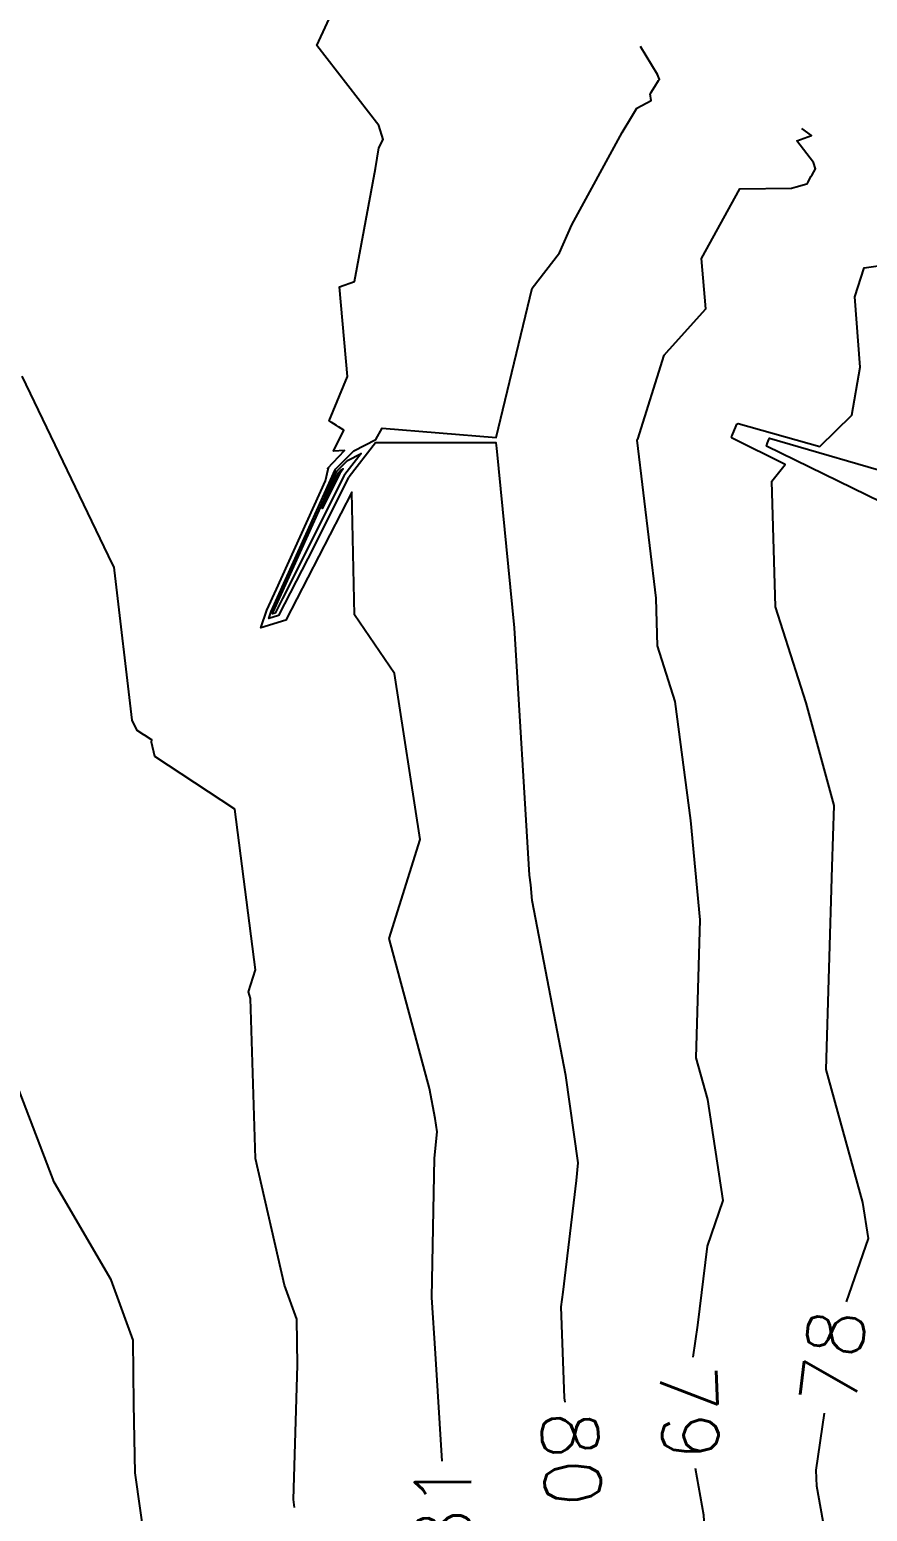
# Model space of a CAD drawing. Header units: metres. Extents: x 729358 to 732680, y 1423022 to 1426117.
# Drawn here: x 730911.2 to 731007.9, y 1425431.2 to 1425602.3 of the extents above; entities that cross this region are included whole.
import ezdxf

# ---------------------------------------------------------------- set-up
doc = ezdxf.new("R2010")
doc.units = ezdxf.units.M
doc.header["$MEASUREMENT"] = 0
for name, color, linetype in [('HR36 IE-Exi_Xref$0$CONTOUR', 8, 'Continuous'), ('HR36 IE-Exi_Xref$0$CONTOURINDEX', 10, 'Continuous'), ('HR36 IE-Exi_Xref$0$CONTOURTEXT', 7, 'Continuous')]:
    doc.layers.add(name, color=color, linetype=linetype)
doc.styles.add('HR36 IE-Exi_Xref$0$5mm', font='simplex', dxfattribs={"height": 5})

msp = doc.modelspace()

# ---------------------------------------------------------------- linework, layer by layer
at = {"layer": 'HR36 IE-Exi_Xref$0$CONTOUR', "flags": 128}
for points, elevation in [([(730958.8, 1425436.96), (730958.02, 1425449.4), (730957.61, 1425455.85), (730957.92, 1425471.97), (730958.23, 1425475.01), (730958.01, 1425476.55), (730957.34, 1425480.02), (730952.69, 1425497.31), (730956.25, 1425508.76), (730953.3, 1425527.93), (730948.67, 1425534.71), (730948.37, 1425548.87), (730940.74, 1425534.09), (730937.89, 1425533.21), (730938.58, 1425535.25), (730939.68, 1425537.69), (730945.33, 1425550.19), (730945.65, 1425551.52), (730945.7, 1425551.6), (730945.57, 1425551.62), (730947.52, 1425553.68), (730946.26, 1425553.6), (730947.44, 1425556.03), (730946.84, 1425556.42), (730946.61, 1425556.58), (730946, 1425556.96), (730945.77, 1425557.12), (730947.88, 1425562.23), (730946.96, 1425572.6), (730948.68, 1425573.23), (730951.09, 1425586.25), (730951.49, 1425588.67), (730951.98, 1425589.61), (730951.49, 1425591.24), (730944.34, 1425600.47), (730948.66, 1425609.82)], 81), ([(730987.78, 1425448.98), (730988.33, 1425452.65), (730989.41, 1425461.79), (730991.24, 1425467.06), (730989.45, 1425478.72), (730988.12, 1425483.55), (730988.58, 1425499.47), (730987.49, 1425510.95), (730985.7, 1425524.71), (730983.66, 1425531.15), (730983.49, 1425536.59), (730983.49, 1425536.59), (730983.49, 1425536.65), (730981.32, 1425554.89), (730981.34, 1425554.95), (730981.38, 1425555.01), (730984.41, 1425564.7), (730985.02, 1425565.35), (730985.06, 1425565.39), (730989.24, 1425570.05), (730988.73, 1425575.86), (730993.15, 1425583.93), (730999.12, 1425584), (730999.68, 1425584.14), (731000.91, 1425584.5), (731001, 1425584.66), (731001.4, 1425585.37), (731001.5, 1425585.52), (731001.9, 1425586.24), (731001.67, 1425586.96), (730999.75, 1425589.46), (731001.44, 1425590.07), (731000.3, 1425590.87)], 79), ([(731023.21, 1425462.24), (731021.6, 1425468.23), (731018.11, 1425480.83), (731018.38, 1425490.05), (731019.07, 1425509.89), (731012.25, 1425534.85), (731011.59, 1425537.77), (731015.85, 1425543.39), (731011.16, 1425546.88), (731011.11, 1425546.91), (730996.22, 1425554.18), (730996.37, 1425554.57), (730996.51, 1425554.96), (730996.55, 1425555.03), (730996.59, 1425555.11), (731012.46, 1425550.51), (731012.54, 1425550.48), (731021.42, 1425545.77), (731023.14, 1425554.08), (731024.36, 1425557.52), (731027.88, 1425567.41), (731029.54, 1425567.02), (731032.18, 1425571.53), (731032.56, 1425572.66)], 77), ([(730939.51, 1425534.9), (730939.22, 1425534.82), (730939.29, 1425535.02), (730944.79, 1425547.2), (730946.63, 1425551.29), (730946.73, 1425551.4), (730946.76, 1425551.44), (730947.87, 1425552.55), (730949.47, 1425553.36), (730947.58, 1425550.93), (730947.5, 1425550.8), (730940.38, 1425536.58), (730939.51, 1425534.9)], 79.5), ([(730946.96, 1425551.28), (730946.96, 1425551.28), (730947.14, 1425551.46), (730947.39, 1425551.59), (730947.09, 1425551.2), (730946.99, 1425551.03), (730944.96, 1425546.99), (730946.49, 1425550.37), (730946.83, 1425551.12), (730946.96, 1425551.28)], 79), ([(730924.56, 1425424.65), (730924.58, 1425427.18), (730923.35, 1425435.63), (730923.22, 1425443.53), (730923.15, 1425450.94), (730920.59, 1425457.91), (730914.03, 1425469.2), (730904.3, 1425494.58)], 83), ([(730970.83, 1425246.52), (730971.13, 1425254.95), (730972.1, 1425267.5), (730975.89, 1425273.28), (730977.52, 1425279.48), (730987.66, 1425292.97), (730988, 1425306.17), (730987.08, 1425317.48), (730983.29, 1425326.56), (730980.07, 1425336.16), (730981.94, 1425348.57), (730983.61, 1425364.46), (730987.44, 1425385.81), (730987.97, 1425390), (730988.37, 1425396), (730989.29, 1425425.98), (730989.02, 1425430.71), (730988.03, 1425436.13)], 79)]:
    msp.add_lwpolyline(points, dxfattribs=dict(at, elevation=elevation))
at = {"layer": 'HR36 IE-Exi_Xref$0$CONTOURINDEX', "flags": 128}
for points, elevation in [([(730973.01, 1425443.76), (730972.91, 1425444.29), (730972.52, 1425454.79), (730972.77, 1425456.47), (730974.3, 1425469.38), (730974.5, 1425471.41), (730973.08, 1425481.5), (730969.19, 1425501.71), (730969.02, 1425503.51), (730968.87, 1425504.66), (730967.16, 1425533.2), (730965.1, 1425553.97), (730965.04, 1425554.57), (730951.1, 1425554.57), (730948.06, 1425550.66), (730948.01, 1425550.58), (730943.31, 1425541.2), (730939.92, 1425534.63), (730938.78, 1425534.28), (730939.06, 1425535.1), (730943.09, 1425544.03), (730946.44, 1425551.45), (730946.5, 1425551.53), (730946.55, 1425551.61), (730948.61, 1425553.65), (730951.16, 1425554.95), (730951.87, 1425556.27), (730965.03, 1425555.19), (730969.21, 1425572.43), (730972.34, 1425576.51), (730972.35, 1425576.52), (730973.76, 1425579.75), (730979.59, 1425590.43), (730980.71, 1425592.27), (730981.29, 1425593.25), (730982.92, 1425594.12), (730982.8, 1425594.87), (730982.89, 1425595.01), (730983.34, 1425595.72), (730983.79, 1425596.42), (730983.88, 1425596.56), (730983.64, 1425597.14), (730981.69, 1425600.36)], 80), ([(731005.46, 1425455.38), (731008, 1425462.68), (731007.36, 1425466.85), (731003.11, 1425482.19), (731003.8, 1425505.62), (731004.05, 1425512.7), (731000.81, 1425524.54), (730997.29, 1425535.65), (730996.85, 1425550.16), (730998.41, 1425552.09), (730992.27, 1425555.1), (730992.21, 1425555.28), (730992.26, 1425555.43), (730992.74, 1425556.56), (730992.8, 1425556.73), (730992.96, 1425556.8), (731002.4, 1425554.14), (731006.07, 1425557.79), (731007.05, 1425563.32), (731006.45, 1425571.45), (731007.52, 1425574.81), (731014.07, 1425575.7)], 78), ([(730941.75, 1425431.62), (730941.64, 1425432.54), (730942.09, 1425448.05), (730942.04, 1425453.37), (730940.59, 1425457.3), (730937.26, 1425471.91), (730936.67, 1425490.39), (730936.46, 1425491.17), (730937.25, 1425493.7), (730934.89, 1425512.25), (730925.63, 1425518.34), (730925.25, 1425520.02), (730925.31, 1425520.28), (730925.23, 1425520.33), (730924.46, 1425520.81), (730924.38, 1425520.86), (730923.61, 1425521.34), (730923.03, 1425522.54), (730920.99, 1425539.89), (730920.96, 1425540.22), (730920.75, 1425540.56), (730910.34, 1425562.26)], 82), ([(730991.12, 1425241.9), (730991.02, 1425245.77), (730989.21, 1425257.62), (730989.4, 1425265.48), (730992.82, 1425270.01), (731004.79, 1425281.83), (731005.39, 1425291.21), (731005.84, 1425307.8), (731005.27, 1425314.74), (731002.97, 1425320.24), (730997.32, 1425330.58), (730998.27, 1425361.29), (730998.29, 1425361.48), (730998.31, 1425361.57), (731002.01, 1425390.7), (731003.56, 1425414.18), (731003.08, 1425420.24), (731004.13, 1425422.95), (731003.45, 1425426.35), (731002.03, 1425434.07), (731001.96, 1425435.93), (731002.94, 1425442.49)], 78)]:
    msp.add_lwpolyline(points, dxfattribs=dict(at, elevation=elevation))

# ---------------------------------------------------------------- texts
at = {"layer": 'HR36 IE-Exi_Xref$0$CONTOURTEXT', "char_height": 6.5, "attachment_point": 5, "style": 'HR36 IE-Exi_Xref$0$5mm'}
for s, insert, rotation in [('{78}', (731003.9, 1425448.97, 78), 83.2458), ('{79}', (730987.35, 1425442.53, 79), 272.12), ('{80}', (730973.72, 1425437.24, 80), 273.2006), ('{81}', (730958.93, 1425431.49, 81), 90.5944)]:
    msp.add_mtext(s, dxfattribs=dict(at, insert=insert, rotation=rotation))

doc.saveas('drawing.dxf')
